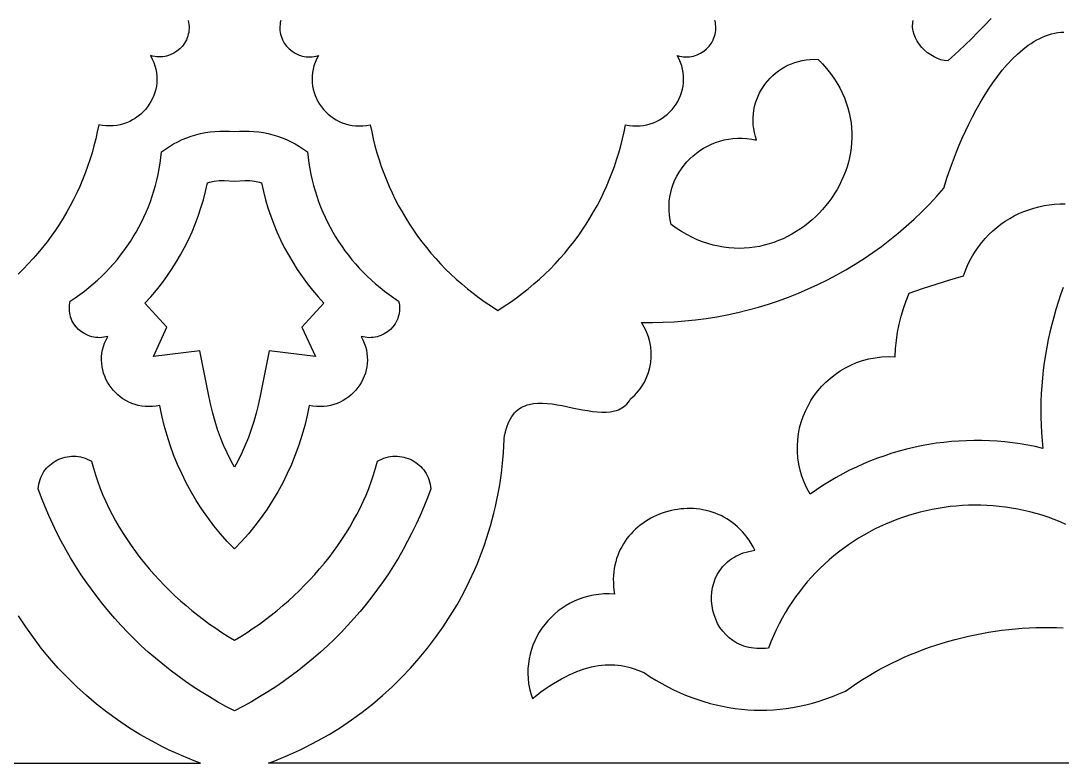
# Model space of a CAD drawing. Extents: x 50 to 3710, y -977 to -877.
# Drawn here: x 714.6 to 777.9, y -977.1 to -931.9 of the extents above; entities that cross this region are included whole.
import ezdxf

# ---------------------------------------------------------------- set-up
doc = ezdxf.new("R2010")
doc.units = 0
doc.layers.add('LAYER_1', color=18, linetype='CONTINUOUS')

msp = doc.modelspace()

# ---------------------------------------------------------------- linework, layer by layer
at = {"layer": 'LAYER_1'}
for points in [[(724.747, -931.876), (724.775, -932.002), (724.793, -932.127), (724.803, -932.251), (724.804, -932.373), (724.796, -932.493), (724.781, -932.611), (724.757, -932.726), (724.726, -932.839), (724.688, -932.949), (724.643, -933.055), (724.533, -933.257), (724.398, -933.443), (724.241, -933.61), (724.064, -933.757), (723.869, -933.881), (723.659, -933.98), (723.549, -934.019), (723.436, -934.052), (723.32, -934.077), (723.202, -934.094), (723.082, -934.104), (722.96, -934.106), (722.836, -934.099), (722.711, -934.084), (722.585, -934.06), (722.459, -934.026), (722.567, -934.23), (722.656, -934.436), (722.728, -934.643), (722.783, -934.851), (722.82, -935.058), (722.842, -935.265), (722.847, -935.47), (722.838, -935.673), (722.813, -935.873), (722.774, -936.07), (722.721, -936.263), (722.655, -936.451), (722.576, -936.634), (722.485, -936.811), (722.382, -936.981), (722.268, -937.144), (722.142, -937.299), (722.007, -937.445), (721.861, -937.582), (721.707, -937.71), (721.543, -937.826), (721.371, -937.932), (721.191, -938.026), (721.004, -938.107), (720.811, -938.175), (720.61, -938.229), (720.404, -938.269), (720.193, -938.294), (719.977, -938.303), (719.756, -938.296), (719.532, -938.271), (719.304, -938.229), (719.219, -938.662), (719.124, -939.091), (719.017, -939.517), (718.899, -939.939), (718.771, -940.357), (718.632, -940.771), (718.483, -941.18), (718.323, -941.585), (718.152, -941.986), (717.972, -942.382), (717.781, -942.772), (717.579, -943.158), (717.368, -943.538), (717.147, -943.913), (716.916, -944.282), (716.675, -944.646), (716.424, -945.003), (716.163, -945.354), (715.893, -945.699), (715.614, -946.037), (715.325, -946.369), (715.026, -946.694), (714.719, -947.012), (714.402, -947.322)], [(730.379, -931.876), (730.351, -932.002), (730.332, -932.127), (730.323, -932.251), (730.322, -932.373), (730.329, -932.493), (730.345, -932.611), (730.368, -932.726), (730.399, -932.839), (730.438, -932.949), (730.483, -933.055), (730.593, -933.257), (730.728, -933.443), (730.885, -933.61), (731.062, -933.757), (731.257, -933.881), (731.467, -933.98), (731.577, -934.019), (731.69, -934.052), (731.806, -934.077), (731.924, -934.094), (732.044, -934.104), (732.166, -934.106), (732.29, -934.099), (732.415, -934.084), (732.54, -934.06), (732.667, -934.026), (732.559, -934.23), (732.469, -934.436), (732.398, -934.643), (732.343, -934.851), (732.305, -935.058), (732.284, -935.265), (732.278, -935.47), (732.288, -935.673), (732.313, -935.873), (732.352, -936.07), (732.405, -936.263), (732.471, -936.451), (732.55, -936.634), (732.641, -936.811), (732.744, -936.981), (732.858, -937.144), (732.984, -937.299), (733.119, -937.445), (733.265, -937.582), (733.419, -937.71), (733.583, -937.826), (733.755, -937.932), (733.934, -938.026), (734.121, -938.107), (734.315, -938.175), (734.515, -938.229), (734.722, -938.269), (734.933, -938.294), (735.149, -938.303), (735.37, -938.296), (735.594, -938.271), (735.822, -938.229), (735.907, -938.662), (736.002, -939.091), (736.109, -939.517), (736.227, -939.939), (736.355, -940.357), (736.494, -940.771), (736.643, -941.18), (736.803, -941.585), (736.974, -941.986), (737.154, -942.382), (737.345, -942.772), (737.546, -943.158), (737.758, -943.538), (737.979, -943.913), (738.21, -944.282), (738.451, -944.646), (738.702, -945.003), (738.962, -945.354), (739.232, -945.699), (739.512, -946.037), (739.801, -946.369), (740.099, -946.694), (740.407, -947.012), (740.724, -947.322), (741.05, -947.625), (741.385, -947.921), (741.729, -948.209), (742.082, -948.489), (742.443, -948.761), (742.814, -949.025), (743.192, -949.28), (743.58, -949.527), (743.967, -949.28), (744.346, -949.025), (744.717, -948.761), (745.078, -948.489), (745.431, -948.209), (745.775, -947.921), (746.11, -947.625), (746.436, -947.322), (746.753, -947.012), (747.06, -946.694), (747.359, -946.369), (747.648, -946.037), (747.927, -945.699), (748.197, -945.354), (748.458, -945.003), (748.709, -944.646), (748.95, -944.282), (749.181, -943.913), (749.402, -943.538), (749.613, -943.158), (749.814, -942.772), (750.005, -942.382), (750.186, -941.986), (750.357, -941.585), (750.517, -941.18), (750.666, -940.771), (750.805, -940.357), (750.933, -939.939), (751.051, -939.517), (751.157, -939.091), (751.253, -938.662), (751.338, -938.229), (751.566, -938.271), (751.79, -938.296), (752.011, -938.303), (752.227, -938.294), (752.438, -938.269), (752.644, -938.229), (752.844, -938.175), (753.038, -938.107), (753.225, -938.026), (753.405, -937.932), (753.577, -937.826), (753.741, -937.71), (753.895, -937.582), (754.041, -937.445), (754.176, -937.299), (754.301, -937.144), (754.416, -936.981), (754.519, -936.811), (754.61, -936.634), (754.689, -936.451), (754.755, -936.263), (754.808, -936.07), (754.847, -935.873), (754.871, -935.673), (754.881, -935.47), (754.876, -935.265), (754.854, -935.058), (754.817, -934.851), (754.762, -934.643), (754.69, -934.436), (754.601, -934.23), (754.493, -934.026), (754.619, -934.06), (754.745, -934.084), (754.87, -934.099), (754.994, -934.106), (755.116, -934.104), (755.236, -934.094), (755.354, -934.077), (755.47, -934.052), (755.583, -934.019), (755.693, -933.98), (755.903, -933.881), (756.098, -933.757), (756.275, -933.61), (756.432, -933.443), (756.566, -933.257), (756.677, -933.055), (756.722, -932.949), (756.76, -932.839), (756.791, -932.726), (756.815, -932.611), (756.83, -932.493), (756.838, -932.373), (756.837, -932.251), (756.827, -932.127), (756.809, -932.002), (756.781, -931.876)], [(773.579, -931.77), (773.18, -932.195), (772.779, -932.606), (772.383, -933), (771.623, -933.724), (770.937, -934.341), (770.729, -934.319), (770.52, -934.27), (770.311, -934.196), (770.106, -934.099), (769.907, -933.981), (769.716, -933.844), (769.536, -933.69), (769.37, -933.521), (769.22, -933.34), (769.089, -933.147), (768.979, -932.946), (768.894, -932.738), (768.836, -932.525), (768.817, -932.417), (768.806, -932.309), (768.803, -932.2), (768.809, -932.092), (768.823, -931.984), (768.846, -931.876)], [(795.349, -977.082), (729.635, -977.082), (730.021, -976.936), (730.403, -976.783), (730.781, -976.623), (731.155, -976.457), (731.525, -976.285), (731.892, -976.106), (732.612, -975.728), (733.316, -975.326), (734.002, -974.9), (734.671, -974.45), (735.321, -973.977), (735.952, -973.482), (736.564, -972.965), (737.156, -972.427), (737.727, -971.868), (738.276, -971.29), (738.804, -970.692), (739.31, -970.076), (739.793, -969.442), (740.252, -968.79), (740.688, -968.122), (741.099, -967.438), (741.485, -966.738), (741.845, -966.024), (742.179, -965.295), (742.336, -964.926), (742.486, -964.553), (742.63, -964.177), (742.766, -963.798), (742.896, -963.416), (743.019, -963.031), (743.134, -962.643), (743.242, -962.252), (743.343, -961.858), (743.437, -961.462), (743.523, -961.063), (743.602, -960.661), (743.674, -960.257), (743.738, -959.851), (743.794, -959.442), (743.842, -959.031), (743.883, -958.619), (743.916, -958.204), (743.94, -957.787), (743.957, -957.368), (743.993, -957.15), (744.036, -956.946), (744.085, -956.755), (744.141, -956.578), (744.203, -956.413), (744.271, -956.26), (744.345, -956.12), (744.424, -955.991), (744.509, -955.873), (744.599, -955.766), (744.694, -955.669), (744.794, -955.583), (744.898, -955.505), (745.007, -955.437), (745.12, -955.378), (745.237, -955.327), (745.358, -955.284), (745.482, -955.248), (745.741, -955.198), (746.012, -955.174), (746.293, -955.172), (746.583, -955.188), (746.88, -955.221), (747.183, -955.267), (747.49, -955.322), (748.11, -955.448), (748.728, -955.574), (749.031, -955.629), (749.329, -955.675), (749.62, -955.708), (749.902, -955.725), (750.175, -955.723), (750.435, -955.698), (750.681, -955.649), (750.799, -955.613), (750.913, -955.57), (751.023, -955.519), (751.128, -955.46), (751.229, -955.392), (751.325, -955.315), (751.416, -955.228), (751.502, -955.132), (751.582, -955.025), (751.657, -954.907), (751.785, -954.795), (751.906, -954.678), (752.02, -954.557), (752.127, -954.431), (752.228, -954.302), (752.322, -954.169), (752.49, -953.893), (752.63, -953.606), (752.742, -953.309), (752.827, -953.005), (752.884, -952.695), (752.913, -952.382), (752.914, -952.067), (752.886, -951.752), (752.83, -951.44), (752.744, -951.133), (752.63, -950.832), (752.562, -950.685), (752.487, -950.54), (752.404, -950.397), (752.314, -950.258), (752.976, -950.263), (753.637, -950.25), (754.294, -950.219), (754.949, -950.169), (755.6, -950.102), (756.248, -950.017), (756.892, -949.914), (757.532, -949.794), (758.167, -949.657), (758.798, -949.502), (759.423, -949.331), (760.042, -949.143), (760.655, -948.938), (761.262, -948.716), (761.863, -948.479), (762.456, -948.225), (763.042, -947.955), (763.62, -947.669), (764.19, -947.367), (764.752, -947.05), (765.305, -946.718), (765.849, -946.37), (766.383, -946.007), (766.908, -945.629), (767.423, -945.237), (767.927, -944.83), (768.42, -944.408), (768.902, -943.972), (769.372, -943.522), (769.831, -943.058), (770.278, -942.58), (770.711, -942.088), (770.912, -941.427), (771.165, -940.687), (771.469, -939.888), (771.64, -939.472), (771.823, -939.049), (772.017, -938.62), (772.223, -938.189), (772.441, -937.757), (772.669, -937.326), (772.908, -936.9), (773.158, -936.481), (773.418, -936.07), (773.688, -935.671), (773.968, -935.285), (774.258, -934.916), (774.557, -934.564), (774.865, -934.234), (775.182, -933.927), (775.508, -933.645), (775.842, -933.392), (776.012, -933.276), (776.184, -933.168), (776.358, -933.068), (776.534, -932.977), (776.712, -932.895), (776.892, -932.821), (777.074, -932.757), (777.257, -932.703), (777.443, -932.659), (777.63, -932.624), (777.818, -932.601), (778.009, -932.588)], [(777.97, -948.131), (777.809, -948.576), (777.658, -949.024), (777.516, -949.476), (777.385, -949.93), (777.264, -950.387), (777.153, -950.846), (777.051, -951.308), (776.961, -951.771), (776.88, -952.237), (776.81, -952.705), (776.75, -953.174), (776.7, -953.645), (776.661, -954.117), (776.632, -954.591), (776.613, -955.065), (776.605, -955.54), (776.608, -956.016), (776.621, -956.492), (776.645, -956.969), (776.68, -957.446), (776.725, -957.923), (776.265, -957.819), (775.803, -957.728), (775.34, -957.649), (774.876, -957.584), (774.411, -957.531), (773.947, -957.491), (773.482, -957.463), (773.017, -957.448), (772.553, -957.445), (772.089, -957.455), (771.626, -957.477), (771.165, -957.511), (770.705, -957.558), (770.246, -957.617), (769.79, -957.688), (769.335, -957.771), (768.884, -957.867), (768.434, -957.974), (767.988, -958.093), (767.545, -958.225), (767.106, -958.368), (766.67, -958.523), (766.238, -958.689), (765.811, -958.868), (765.388, -959.058), (764.969, -959.26), (764.556, -959.473), (764.148, -959.698), (763.745, -959.934), (763.349, -960.182), (762.958, -960.441), (762.573, -960.711), (762.376, -960.351), (762.209, -959.986), (762.071, -959.617), (761.962, -959.247), (761.88, -958.875), (761.825, -958.502), (761.797, -958.131), (761.795, -957.762), (761.818, -957.396), (761.865, -957.035), (761.936, -956.678), (762.03, -956.328), (762.147, -955.986), (762.285, -955.652), (762.445, -955.327), (762.625, -955.014), (762.824, -954.712), (763.043, -954.423), (763.28, -954.148), (763.535, -953.889), (763.807, -953.645), (764.096, -953.419), (764.4, -953.211), (764.719, -953.023), (765.053, -952.855), (765.4, -952.708), (765.76, -952.585), (766.133, -952.485), (766.518, -952.41), (766.913, -952.361), (767.319, -952.339), (767.734, -952.345), (767.763, -951.847), (767.815, -951.352), (767.889, -950.86), (767.985, -950.371), (768.104, -949.888), (768.244, -949.41), (768.406, -948.938), (768.59, -948.473), (769.413, -948.2), (770.239, -947.934), (771.067, -947.675), (771.897, -947.424), (772.012, -947.102), (772.142, -946.79), (772.287, -946.489), (772.447, -946.198), (772.621, -945.918), (772.807, -945.65), (773.007, -945.392), (773.219, -945.147), (773.442, -944.914), (773.675, -944.692), (773.92, -944.484), (774.173, -944.288), (774.437, -944.105), (774.708, -943.936), (774.988, -943.781), (775.275, -943.639), (775.568, -943.511), (775.868, -943.398), (776.174, -943.3), (776.484, -943.217), (776.799, -943.149), (777.118, -943.096), (777.44, -943.06), (777.764, -943.039), (778.091, -943.035)], [(778.132, -962.548), (777.772, -962.393), (777.41, -962.25), (777.045, -962.118), (776.679, -961.996), (776.31, -961.886), (775.94, -961.788), (775.569, -961.699), (775.196, -961.622), (774.823, -961.556), (774.449, -961.5), (774.074, -961.455), (773.699, -961.421), (773.324, -961.397), (772.95, -961.384), (772.575, -961.381), (772.202, -961.388), (771.829, -961.405), (771.457, -961.433), (771.087, -961.471), (770.718, -961.519), (770.351, -961.577), (769.986, -961.644), (769.623, -961.722), (769.262, -961.809), (768.905, -961.906), (768.55, -962.012), (768.198, -962.128), (767.849, -962.254), (767.504, -962.389), (767.163, -962.533), (766.826, -962.687), (766.493, -962.849), (766.164, -963.021), (765.84, -963.202), (765.521, -963.392), (765.207, -963.59), (764.898, -963.798), (764.595, -964.014), (764.298, -964.239), (764.006, -964.473), (763.721, -964.715), (763.442, -964.966), (763.17, -965.225), (762.905, -965.493), (762.647, -965.768), (762.396, -966.052), (762.153, -966.344), (761.918, -966.644), (761.69, -966.953), (761.471, -967.269), (761.26, -967.592), (761.058, -967.924), (760.865, -968.264), (760.681, -968.611), (760.506, -968.965), (760.341, -969.327), (760.185, -969.697), (760.04, -970.074), (759.854, -970.095), (759.672, -970.106), (759.495, -970.109), (759.323, -970.103), (759.156, -970.089), (758.994, -970.066), (758.836, -970.036), (758.684, -969.998), (758.536, -969.952), (758.394, -969.9), (758.257, -969.841), (758.124, -969.775), (757.997, -969.703), (757.875, -969.625), (757.647, -969.452), (757.439, -969.259), (757.254, -969.047), (757.089, -968.819), (756.947, -968.577), (756.828, -968.323), (756.731, -968.059), (756.657, -967.788), (756.606, -967.511), (756.579, -967.231), (756.576, -966.95), (756.596, -966.67), (756.642, -966.393), (756.712, -966.122), (756.807, -965.859), (756.928, -965.606), (757.074, -965.364), (757.157, -965.249), (757.247, -965.137), (757.343, -965.029), (757.445, -964.926), (757.555, -964.828), (757.671, -964.734), (757.793, -964.645), (757.923, -964.562), (758.059, -964.485), (758.202, -964.414), (758.353, -964.349), (758.51, -964.29), (758.673, -964.239), (758.844, -964.194), (759.022, -964.157), (759.207, -964.127), (759.098, -963.914), (758.981, -963.711), (758.858, -963.518), (758.729, -963.334), (758.594, -963.161), (758.453, -962.997), (758.307, -962.842), (758.155, -962.697), (757.999, -962.561), (757.838, -962.435), (757.674, -962.317), (757.505, -962.209), (757.333, -962.11), (757.157, -962.019), (756.978, -961.938), (756.797, -961.865), (756.613, -961.801), (756.427, -961.745), (756.239, -961.697), (756.05, -961.658), (755.859, -961.628), (755.668, -961.605), (755.476, -961.59), (755.283, -961.584), (755.09, -961.585), (754.898, -961.594), (754.706, -961.611), (754.515, -961.635), (754.325, -961.667), (754.137, -961.706), (753.765, -961.807), (753.583, -961.868), (753.403, -961.936), (753.226, -962.01), (753.052, -962.092), (752.882, -962.181), (752.715, -962.276), (752.553, -962.378), (752.394, -962.486), (752.241, -962.601), (752.092, -962.722), (751.949, -962.849), (751.811, -962.982), (751.679, -963.122), (751.554, -963.267), (751.434, -963.418), (751.322, -963.575), (751.216, -963.738), (751.118, -963.906), (751.027, -964.08), (750.944, -964.259), (750.87, -964.443), (750.804, -964.632), (750.746, -964.827), (750.698, -965.027), (750.659, -965.231), (750.63, -965.441), (750.611, -965.655), (750.602, -965.873), (750.604, -966.097), (750.616, -966.324), (750.64, -966.557), (750.675, -966.793), (750.349, -966.778), (750.028, -966.783), (749.714, -966.808), (749.406, -966.852), (749.106, -966.915), (748.813, -966.996), (748.529, -967.094), (748.254, -967.209), (747.987, -967.339), (747.731, -967.485), (747.485, -967.645), (747.25, -967.819), (747.027, -968.006), (746.816, -968.206), (746.617, -968.417), (746.431, -968.639), (746.259, -968.872), (746.101, -969.115), (745.958, -969.366), (745.83, -969.626), (745.718, -969.894), (745.622, -970.169), (745.543, -970.45), (745.482, -970.736), (745.438, -971.028), (745.413, -971.323), (745.407, -971.623), (745.42, -971.925), (745.454, -972.23), (745.508, -972.536), (745.583, -972.842), (745.68, -973.15), (745.942, -972.941), (746.202, -972.746), (746.458, -972.562), (746.71, -972.39), (746.959, -972.23), (747.205, -972.081), (747.448, -971.944), (747.688, -971.818), (747.924, -971.702), (748.157, -971.598), (748.387, -971.503), (748.613, -971.42), (748.837, -971.346), (749.057, -971.282), (749.274, -971.228), (749.488, -971.183), (749.698, -971.147), (749.906, -971.121), (750.11, -971.104), (750.312, -971.095), (750.51, -971.094), (750.705, -971.102), (750.898, -971.118), (751.087, -971.142), (751.273, -971.174), (751.456, -971.213), (751.636, -971.259), (751.813, -971.313), (752.158, -971.44), (752.491, -971.593), (752.842, -971.818), (753.195, -972.033), (753.551, -972.236), (753.91, -972.428), (754.271, -972.608), (754.634, -972.777), (755, -972.933), (755.368, -973.078), (755.739, -973.211), (756.111, -973.332), (756.486, -973.44), (756.863, -973.536), (757.242, -973.62), (757.622, -973.691), (758.005, -973.749), (758.389, -973.795), (758.775, -973.827), (759.163, -973.847), (759.553, -973.854), (759.943, -973.847), (760.336, -973.827), (760.73, -973.794), (761.125, -973.747), (761.521, -973.686), (761.919, -973.611), (762.318, -973.523), (762.718, -973.421), (763.119, -973.304), (763.521, -973.173), (763.924, -973.028), (764.328, -972.869), (764.733, -972.695), (765.069, -972.455), (765.41, -972.222), (765.755, -971.997), (766.106, -971.78), (766.46, -971.571), (766.819, -971.369), (767.182, -971.175), (767.549, -970.988), (767.919, -970.81), (768.294, -970.639), (768.671, -970.475), (769.052, -970.319), (769.437, -970.171), (769.824, -970.031), (770.214, -969.898), (770.607, -969.773), (771.002, -969.656), (771.4, -969.546), (771.8, -969.444), (772.202, -969.35), (772.606, -969.263), (773.012, -969.184), (773.42, -969.113), (773.829, -969.049), (774.239, -968.993), (774.651, -968.945), (775.063, -968.904), (775.477, -968.871), (775.891, -968.846), (776.306, -968.829), (776.722, -968.819), (777.137, -968.817), (777.553, -968.822), (777.969, -968.835)], [(659.777, -977.082), (725.491, -977.082), (725.105, -976.936), (724.723, -976.783), (724.345, -976.623), (723.971, -976.457), (723.6, -976.285), (723.234, -976.106), (722.514, -975.728), (721.81, -975.326), (721.123, -974.9), (720.455, -974.45), (719.805, -973.977), (719.174, -973.482), (718.562, -972.965), (717.97, -972.427), (717.399, -971.868), (716.85, -971.29), (716.322, -970.692), (715.816, -970.076), (715.333, -969.442), (714.873, -968.79), (714.438, -968.122)]]:
    msp.add_lwpolyline(points, dxfattribs=at)
for points in [[(754.111, -944.298), (754.051, -944.009), (754.011, -943.723), (753.991, -943.44), (753.991, -943.161), (754.008, -942.886), (754.044, -942.615), (754.097, -942.35), (754.167, -942.09), (754.252, -941.838), (754.354, -941.592), (754.47, -941.354), (754.601, -941.124), (754.746, -940.903), (754.903, -940.692), (755.074, -940.49), (755.256, -940.299), (755.45, -940.12), (755.654, -939.952), (755.869, -939.796), (756.093, -939.654), (756.326, -939.525), (756.568, -939.41), (756.817, -939.311), (757.074, -939.226), (757.337, -939.157), (757.606, -939.105), (757.881, -939.07), (758.16, -939.052), (758.444, -939.053), (758.731, -939.073), (759.022, -939.112), (759.314, -939.172), (759.24, -938.938), (759.182, -938.705), (759.139, -938.472), (759.112, -938.241), (759.101, -938.01), (759.104, -937.782), (759.121, -937.557), (759.152, -937.334), (759.197, -937.115), (759.254, -936.901), (759.325, -936.69), (759.408, -936.485), (759.503, -936.286), (759.609, -936.093), (759.727, -935.906), (759.855, -935.727), (759.994, -935.555), (760.143, -935.391), (760.302, -935.237), (760.469, -935.091), (760.646, -934.955), (760.831, -934.83), (761.024, -934.715), (761.225, -934.611), (761.433, -934.52), (761.648, -934.44), (761.869, -934.373), (762.097, -934.32), (762.33, -934.281), (762.569, -934.256), (762.812, -934.245), (763.06, -934.25), (763.328, -934.53), (763.576, -934.814), (763.804, -935.102), (764.012, -935.394), (764.201, -935.689), (764.371, -935.986), (764.522, -936.286), (764.656, -936.588), (764.772, -936.891), (764.87, -937.196), (764.951, -937.501), (765.015, -937.806), (765.063, -938.112), (765.095, -938.417), (765.111, -938.721), (765.112, -939.025), (765.098, -939.326), (765.07, -939.625), (765.027, -939.922), (764.97, -940.216), (764.9, -940.507), (764.816, -940.795), (764.72, -941.078), (764.611, -941.357), (764.49, -941.631), (764.357, -941.899), (764.213, -942.162), (764.058, -942.42), (763.892, -942.67), (763.716, -942.914), (763.53, -943.151), (763.334, -943.38), (763.129, -943.601), (762.915, -943.813), (762.693, -944.017), (762.462, -944.212), (762.224, -944.397), (761.977, -944.571), (761.724, -944.736), (761.464, -944.89), (761.198, -945.032), (760.925, -945.163), (760.647, -945.282), (760.363, -945.388), (760.075, -945.482), (759.781, -945.562), (759.484, -945.629), (759.182, -945.682), (758.877, -945.721), (758.569, -945.744), (758.258, -945.753), (757.944, -945.745), (757.628, -945.722), (757.31, -945.683), (756.991, -945.626), (756.671, -945.553), (756.35, -945.462), (756.028, -945.353), (755.707, -945.225), (755.386, -945.079), (755.065, -944.913), (754.746, -944.728), (754.428, -944.523)], [(727.563, -964.047), (727.128, -963.59), (726.712, -963.118), (726.315, -962.633), (725.938, -962.134), (725.58, -961.623), (725.243, -961.1), (724.926, -960.565), (724.629, -960.019), (724.353, -959.462), (724.098, -958.896), (723.864, -958.319), (723.652, -957.734), (723.461, -957.14), (723.292, -956.537), (723.145, -955.927), (723.021, -955.31), (722.793, -955.352), (722.569, -955.377), (722.348, -955.384), (722.132, -955.375), (721.92, -955.35), (721.714, -955.31), (721.514, -955.256), (721.32, -955.188), (721.133, -955.107), (720.954, -955.013), (720.782, -954.907), (720.618, -954.791), (720.463, -954.663), (720.318, -954.526), (720.182, -954.38), (720.057, -954.225), (719.943, -954.062), (719.84, -953.892), (719.748, -953.715), (719.67, -953.532), (719.603, -953.344), (719.551, -953.151), (719.512, -952.954), (719.487, -952.754), (719.477, -952.551), (719.483, -952.346), (719.504, -952.139), (719.542, -951.932), (719.596, -951.724), (719.668, -951.517), (719.758, -951.311), (719.866, -951.107), (719.739, -951.141), (719.613, -951.165), (719.489, -951.18), (719.365, -951.187), (719.243, -951.185), (719.123, -951.176), (719.005, -951.158), (718.889, -951.133), (718.776, -951.1), (718.666, -951.061), (718.456, -950.962), (718.261, -950.838), (718.084, -950.691), (717.927, -950.524), (717.792, -950.338), (717.682, -950.136), (717.637, -950.03), (717.598, -949.92), (717.567, -949.807), (717.544, -949.692), (717.528, -949.574), (717.521, -949.454), (717.522, -949.332), (717.531, -949.208), (717.55, -949.083), (717.578, -948.957), (717.872, -948.764), (718.158, -948.563), (718.438, -948.355), (718.712, -948.139), (718.978, -947.916), (719.237, -947.687), (719.489, -947.451), (719.733, -947.208), (719.97, -946.959), (720.2, -946.704), (720.422, -946.443), (720.636, -946.175), (720.842, -945.903), (721.04, -945.625), (721.23, -945.341), (721.412, -945.053), (721.586, -944.759), (721.751, -944.461), (721.908, -944.158), (722.056, -943.851), (722.195, -943.54), (722.325, -943.224), (722.447, -942.905), (722.559, -942.582), (722.662, -942.255), (722.756, -941.926), (722.841, -941.593), (722.916, -941.257), (722.981, -940.918), (723.037, -940.576), (723.083, -940.233), (723.119, -939.887), (723.36, -939.711), (723.608, -939.548), (723.863, -939.398), (724.124, -939.26), (724.39, -939.135), (724.662, -939.024), (724.939, -938.925), (725.22, -938.84), (725.505, -938.768), (725.793, -938.709), (726.084, -938.665), (726.378, -938.634), (726.672, -938.616), (726.969, -938.613), (727.266, -938.624), (727.563, -938.649), (727.86, -938.624), (728.157, -938.613), (728.453, -938.616), (728.748, -938.634), (729.042, -938.665), (729.332, -938.709), (729.621, -938.768), (729.905, -938.84), (730.187, -938.925), (730.463, -939.024), (730.735, -939.135), (731.002, -939.26), (731.263, -939.398), (731.518, -939.548), (731.766, -939.711), (732.007, -939.887), (732.043, -940.233), (732.089, -940.576), (732.145, -940.918), (732.21, -941.257), (732.285, -941.593), (732.37, -941.926), (732.463, -942.255), (732.567, -942.582), (732.679, -942.905), (732.801, -943.224), (732.931, -943.54), (733.07, -943.851), (733.218, -944.158), (733.375, -944.461), (733.54, -944.759), (733.714, -945.053), (733.896, -945.341), (734.086, -945.625), (734.284, -945.903), (734.49, -946.175), (734.704, -946.443), (734.926, -946.704), (735.156, -946.959), (735.393, -947.208), (735.637, -947.451), (735.889, -947.687), (736.148, -947.916), (736.414, -948.139), (736.687, -948.355), (736.967, -948.563), (737.254, -948.764), (737.548, -948.957), (737.576, -949.083), (737.594, -949.208), (737.604, -949.332), (737.605, -949.454), (737.598, -949.574), (737.582, -949.692), (737.559, -949.807), (737.528, -949.92), (737.489, -950.03), (737.444, -950.136), (737.334, -950.338), (737.199, -950.524), (737.042, -950.691), (736.865, -950.838), (736.67, -950.962), (736.46, -951.061), (736.35, -951.1), (736.237, -951.133), (736.121, -951.158), (736.003, -951.176), (735.883, -951.185), (735.761, -951.187), (735.637, -951.18), (735.512, -951.165), (735.386, -951.141), (735.26, -951.107), (735.368, -951.311), (735.458, -951.517), (735.529, -951.724), (735.584, -951.932), (735.622, -952.139), (735.643, -952.346), (735.648, -952.551), (735.639, -952.754), (735.614, -952.954), (735.575, -953.151), (735.522, -953.344), (735.456, -953.532), (735.377, -953.715), (735.286, -953.892), (735.183, -954.062), (735.069, -954.225), (734.943, -954.38), (734.808, -954.526), (734.662, -954.663), (734.508, -954.791), (734.344, -954.907), (734.172, -955.013), (733.993, -955.107), (733.806, -955.188), (733.612, -955.256), (733.411, -955.31), (733.205, -955.35), (732.994, -955.375), (732.778, -955.384), (732.557, -955.377), (732.333, -955.352), (732.105, -955.31), (731.981, -955.927), (731.834, -956.537), (731.665, -957.14), (731.474, -957.734), (731.262, -958.319), (731.028, -958.896), (730.773, -959.462), (730.497, -960.019), (730.2, -960.565), (729.883, -961.1), (729.545, -961.623), (729.188, -962.134), (728.811, -962.633), (728.414, -963.118), (727.998, -963.59)], [(727.563, -959.06), (727.34, -958.652), (727.114, -958.196), (726.904, -957.73), (726.712, -957.257), (726.538, -956.776), (726.381, -956.287), (726.242, -955.791), (726.121, -955.288), (726.007, -954.725), (725.455, -951.989), (722.645, -952.333), (723.459, -950.541), (722.119, -949.089), (722.473, -948.7), (722.813, -948.3), (723.138, -947.889), (723.448, -947.468), (723.743, -947.038), (724.022, -946.598), (724.286, -946.149), (724.533, -945.691), (724.765, -945.226), (724.98, -944.753), (725.179, -944.272), (725.361, -943.784), (725.525, -943.29), (725.673, -942.79), (725.803, -942.285), (725.916, -941.774), (726.048, -941.73), (726.336, -941.665), (726.63, -941.627), (726.927, -941.616), (727.563, -941.655), (728.198, -941.616), (728.496, -941.627), (728.79, -941.665), (729.078, -941.73), (729.21, -941.774), (729.322, -942.285), (729.453, -942.79), (729.6, -943.29), (729.765, -943.784), (729.947, -944.272), (730.146, -944.753), (730.361, -945.226), (730.592, -945.691), (730.84, -946.149), (731.104, -946.598), (731.383, -947.038), (731.678, -947.468), (731.988, -947.889), (732.313, -948.3), (732.653, -948.7), (733.007, -949.089), (731.667, -950.541), (732.481, -952.333), (729.671, -951.989), (729.119, -954.725), (729.005, -955.288), (728.884, -955.791), (728.745, -956.287), (728.588, -956.776), (728.413, -957.257), (728.221, -957.73), (728.012, -958.196), (727.786, -958.652)], [(727.563, -973.893), (727.046, -973.623), (726.537, -973.342), (726.035, -973.049), (725.541, -972.745), (725.056, -972.43), (724.578, -972.104), (724.109, -971.768), (723.649, -971.421), (723.197, -971.063), (722.755, -970.696), (722.321, -970.318), (721.897, -969.931), (721.483, -969.534), (721.078, -969.128), (720.682, -968.712), (720.297, -968.287), (719.922, -967.853), (719.557, -967.411), (719.203, -966.959), (718.859, -966.5), (718.527, -966.032), (718.205, -965.556), (717.894, -965.072), (717.595, -964.581), (717.307, -964.082), (717.031, -963.575), (716.767, -963.062), (716.515, -962.541), (716.275, -962.014), (716.048, -961.479), (715.833, -960.939), (715.631, -960.392), (715.643, -960.244), (715.665, -960.101), (715.697, -959.962), (715.737, -959.828), (715.785, -959.698), (715.842, -959.574), (715.906, -959.454), (715.977, -959.34), (716.056, -959.231), (716.141, -959.128), (716.232, -959.031), (716.328, -958.94), (716.43, -958.855), (716.537, -958.777), (716.649, -958.705), (716.765, -958.641), (716.884, -958.583), (717.007, -958.533), (717.133, -958.491), (717.262, -958.456), (717.393, -958.429), (717.526, -958.41), (717.66, -958.399), (717.795, -958.397), (717.931, -958.404), (718.068, -958.42), (718.204, -958.444), (718.34, -958.478), (718.475, -958.522), (718.609, -958.575), (718.741, -958.638), (718.871, -958.712), (718.984, -959.129), (719.109, -959.543), (719.248, -959.954), (719.399, -960.361), (719.563, -960.765), (719.739, -961.165), (719.926, -961.561), (720.125, -961.953), (720.335, -962.34), (720.556, -962.723), (720.787, -963.101), (721.029, -963.474), (721.281, -963.842), (721.542, -964.205), (721.813, -964.562), (722.093, -964.913), (722.382, -965.258), (722.679, -965.598), (722.984, -965.93), (723.297, -966.257), (723.618, -966.577), (723.946, -966.89), (724.281, -967.195), (724.623, -967.494), (724.971, -967.785), (725.326, -968.069), (725.686, -968.344), (726.051, -968.612), (726.422, -968.871), (726.798, -969.122), (727.178, -969.365), (727.563, -969.599), (727.948, -969.365), (728.328, -969.122), (728.704, -968.871), (729.075, -968.612), (729.44, -968.344), (729.8, -968.069), (730.155, -967.785), (730.503, -967.494), (730.845, -967.195), (731.18, -966.89), (731.508, -966.577), (731.829, -966.257), (732.142, -965.93), (732.447, -965.598), (732.744, -965.258), (733.033, -964.913), (733.313, -964.562), (733.584, -964.205), (733.845, -963.842), (734.097, -963.474), (734.338, -963.101), (734.57, -962.723), (734.791, -962.34), (735.001, -961.953), (735.2, -961.561), (735.387, -961.165), (735.563, -960.765), (735.727, -960.361), (735.878, -959.954), (736.017, -959.543), (736.142, -959.129), (736.255, -958.712), (736.385, -958.638), (736.517, -958.575), (736.651, -958.522), (736.786, -958.478), (736.922, -958.444), (737.058, -958.42), (737.195, -958.404), (737.331, -958.397), (737.466, -958.399), (737.6, -958.41), (737.733, -958.429), (737.864, -958.456), (737.993, -958.491), (738.119, -958.533), (738.242, -958.583), (738.361, -958.641), (738.477, -958.705), (738.589, -958.777), (738.696, -958.855), (738.798, -958.94), (738.894, -959.031), (738.985, -959.128), (739.07, -959.231), (739.148, -959.34), (739.22, -959.454), (739.284, -959.574), (739.341, -959.698), (739.389, -959.828), (739.429, -959.962), (739.46, -960.101), (739.482, -960.244), (739.495, -960.392), (739.293, -960.939), (739.078, -961.479), (738.85, -962.014), (738.611, -962.541), (738.359, -963.062), (738.094, -963.575), (737.818, -964.082), (737.531, -964.581), (737.232, -965.072), (736.921, -965.556), (736.599, -966.032), (736.267, -966.5), (735.923, -966.959), (735.569, -967.411), (735.204, -967.853), (734.829, -968.287), (734.444, -968.712), (734.048, -969.128), (733.643, -969.534), (733.229, -969.931), (732.804, -970.318), (732.371, -970.696), (731.928, -971.063), (731.477, -971.421), (731.017, -971.768), (730.548, -972.104), (730.07, -972.43), (729.585, -972.745), (729.091, -973.049), (728.589, -973.342), (728.08, -973.623)]]:
    msp.add_lwpolyline(points, close=True, dxfattribs=at)

doc.saveas('drawing.dxf')
